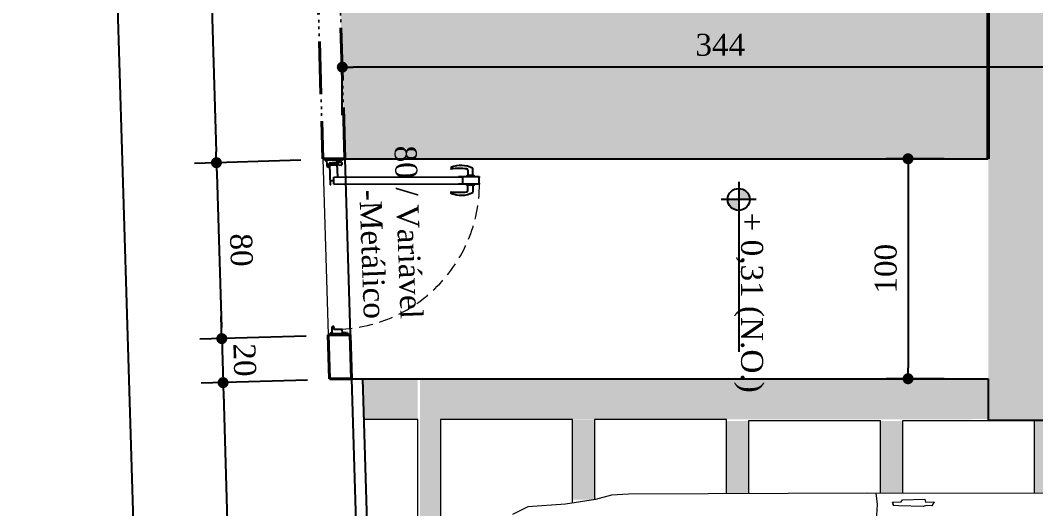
# Model space of a CAD drawing. Header units: centimetres. Extents: x -48696 to 156237, y -5617 to 29024.
# Drawn here: x 79853.7 to 80315.3, y 14185.9 to 14408 of the extents above; entities that cross this region are included whole.
import ezdxf

# ---------------------------------------------------------------- set-up
doc = ezdxf.new("R2010")
doc.units = ezdxf.units.CM
doc.linetypes.add('ACAD_ISO06W100', pattern=[36, 24, -3, 0, -3, 0, -3, 0, -3])
doc.linetypes.add('HIDDEN', pattern=[9.525, 6.35, -3.175])
for name, color, linetype in [('ACESSORIOS', 2, 'Continuous'), ('Hachuria - Moveis', 1, 'Continuous'), ('PN010', 1, 'Continuous'), ('Portas-Cotas', 2, 'Continuous'), ('Texto', 2, 'Continuous')]:
    doc.layers.add(name, color=color, linetype=linetype)
for name, color, linetype, lineweight in [('Corte Planta', 4, 'ACAD_ISO06W100', 40), ('Parede Baixa', 5, 'Continuous', 50), ('Pisos Externos', 15, 'Continuous', 9), ('Portas - Janelas', 2, 'Continuous', 20), ('Projeção Portas', 55, 'HIDDEN', 5), ('Vaga', 184, 'Continuous', 13)]:
    doc.layers.add(name, color=color, linetype=linetype, lineweight=lineweight)
doc.styles.add('Valéria', font='romantic.ttf', dxfattribs={"height": 10})
doc.dimstyles.new('Cota - 50', dxfattribs={"dimtxt": 10, "dimasz": 5, "dimexe": 10, "dimexo": 20, "dimgap": 5, "dimtad": 1, "dimtxsty": 'Valéria', "dimblk": 'DOT', "dimcen": 0, "dimclrd": 12, "dimclre": 12, "dimclrt": 2, "dimazin": 2, "dimtfac": 1, "dimtix": 1, "dimtmove": 0, "dimatfit": 3, "dimldrblk": 'DOT', "dimfxl": 1, "dimarcsym": 0})
pattern_1 = [(270, (0.3, -4.5), (15, -15), [2.25, -0.45, 0.6, -0.45, 2.25, -9]), (270, (0.75, -3.75), (15, -15), [1.5, -1.125, 2.25, -1.125, 1.5, -7.5]), (270, (6.75, -9), (15, -15), [1.875, -0.75, 1.875, -10.5]), (270, (9.75, -1.5), (15, -15), [0.75, -1.5, 0.75, -12]), (0, (9.75, -3), (15, 15), [1.35, -13.65]), (0, (0.75, -7.5), (15, 15), [1.5, -13.5]), (0, (6.75, -11.25), (15, 15), [1.5, -13.5]), (315, (0.6, -9.45), (15, -7e-15), [1.5, -19.7132034]), (45, (0.6, -5.55), (7e-15, 15), [1.5, -19.7132034]), (333.434949, (0.675, -9), (15, -8e-10), [1.5, -32.0410197]), (345.9637565, (0.75, -8.25), (15, -5e-10), [1.5, -60.3465844]), (345.9637565, (6.75, -12), (15, -5e-10), [1.2, -60.6465844]), (345.9637565, (9.75, -3.3), (15, -5e-10), [1.05, -60.7965844]), (14.0362435, (0.75, -6.75), (15, 5e-10), [1.5, -60.3465844]), (14.0362435, (6.75, -10.5), (15, 5e-10), [1.2, -60.6465844]), (14.0362435, (9.75, -2.7), (15, 5e-10), [1.05, -60.7965844]), (26.565051, (0.675, -6), (15, 6e-09), [1.5, -32.041002])]

# ---------------------------------------------------------------- blocks, each defined once
blk = doc.blocks.new('Audi A4 Cab dessus')
at = {"color": 0, "linetype": 'Continuous', "flags": 128}
for points in [[(0.841, -0.23), (0.8417, 0.7715), (0.838, 1.7799), (0.8336, 1.8519), (0.8155, 1.9203), (0.7966, 2.0469), (0.7841, 2.2046), (0.7524, 2.2693)], [(0.6914, 0.7317), (0.7273, 0.7339), (0.7497, 0.7325), (0.7943, 0.7297), (0.8417, 0.7352)], [(0.8037, 0.6663), (0.7901, 0.6627)]]:
    blk.add_lwpolyline(points, dxfattribs=at)
blk.add_lwpolyline([(0.7901, 0.6627), (0.8037, 0.6663), (0.806, 0.6303), (0.8146, 0.6253), (0.8176, 0.531), (0.804, 0.5274), (0.8062, 0.4914), (0.7889, 0.5015), (0.7903, 0.5238), (0.7867, 0.5375), (0.7887, 0.6404)], close=True, dxfattribs=at)
blk = doc.blocks.new('_Dot')
at = {"color": 0, "linetype": 'ByBlock', "lineweight": -2}
blk.add_line((-0.5, 0), (-1, 0), dxfattribs=at)
at = {"color": 0, "linetype": 'ByBlock', "const_width": 0.5}
blk.add_lwpolyline([(-0.25, 0, 1), (0.25, 0, 1)], format="xyb", close=True, dxfattribs=at)
blk = doc.blocks.new('*D1458')
at = {"color": 12, "lineweight": -2, "transparency": 16777216}
for p, q in [((80273.67, 14344.99), (80247.23, 14344.99)), ((80257.23, 14339.99), (80257.23, 14249.99)), ((80273.67, 14244.99), (80247.23, 14244.99))]:
    blk.add_line(p, q, dxfattribs=at)
at = {"layer": 'Defpoints', "color": 0, "transparency": 16777216}
for p in [(80293.67, 14344.99), (80257.23, 14244.99), (80293.67, 14244.99)]:
    blk.add_point(p, dxfattribs=at)
at = {"color": 12, "lineweight": -2, "transparency": 16777216, "xscale": 5, "yscale": 5, "zscale": 5}
for p, rotation in [((80257.23, 14344.99), 90), ((80257.23, 14244.99), 270)]:
    blk.add_blockref('_Dot', p, dxfattribs=dict(at, rotation=rotation))
at = {"color": 2, "transparency": 16777216, "insert": (80247.11, 14294.99), "char_height": 10, "attachment_point": 5, "rotation": 90, "style": 'Valéria'}
blk.add_mtext('100', dxfattribs=at)
blk = doc.blocks.new('*D1487')
at = {"color": 12, "lineweight": -2, "transparency": 16777216}
for p, q in [((79934.86, 15545.81), (79853.66, 15543.35)), ((79863.81, 15538.66), (79924.58, 13531.01)), ((79995.94, 13528.17), (79914.74, 13525.71))]:
    blk.add_line(p, q, dxfattribs=at)
at = {"layer": 'Defpoints', "color": 0, "transparency": 16777216}
for p in [(79954.85, 15546.42), (79924.73, 13526.01), (80015.93, 13528.77)]:
    blk.add_point(p, dxfattribs=at)
at = {"color": 12, "lineweight": -2, "transparency": 16777216, "xscale": 5, "yscale": 5, "zscale": 5}
for p, rotation in [((79863.65, 15543.65), 91.73395829963846), ((79924.73, 13526.01), 271.7339582996385)]:
    blk.add_blockref('_Dot', p, dxfattribs=dict(at, rotation=rotation))
at = {"color": 2, "transparency": 16777216, "insert": (79904.3, 14535.14), "char_height": 10, "attachment_point": 5, "rotation": 271.734, "style": 'Valéria'}
blk.add_mtext('2000', dxfattribs=at)
blk = doc.blocks.new('*D1488')
at = {"color": 12, "lineweight": -2, "transparency": 16777216}
for p, q in [((82427.72, 14686.62), (82484.6, 14570.4)), ((80086.62, 13408.09), (82475.71, 14577.18)), ((80029.65, 13513.14), (80086.53, 13396.91))]:
    blk.add_line(p, q, dxfattribs=at)
at = {"layer": 'Defpoints', "color": 0, "transparency": 16777216}
for p in [(82418.93, 14704.59), (82480.2, 14579.38), (80020.86, 13531.1)]:
    blk.add_point(p, dxfattribs=at)
at = {"color": 12, "lineweight": -2, "transparency": 16777216, "xscale": 5, "yscale": 5, "zscale": 5}
for p, rotation in [((82480.2, 14579.38), 26.0746693799297), ((80082.13, 13405.89), 206.0746693799297)]:
    blk.add_blockref('_Dot', p, dxfattribs=dict(at, rotation=rotation))
at = {"color": 2, "transparency": 16777216, "insert": (81276.71, 14001.75), "char_height": 10, "attachment_point": 5, "rotation": 26.0747, "style": 'Valéria'}
blk.add_mtext('2666', dxfattribs=at)
blk = doc.blocks.new('*D1504')
at = {"color": 12, "lineweight": -2, "transparency": 16777216}
for p, q in [((79969.55, 14730.53), (79921.14, 14729.07)), ((79931.29, 14724.37), (79942.67, 14348.22)), ((79981.24, 14344.39), (79932.83, 14342.92))]:
    blk.add_line(p, q, dxfattribs=at)
at = {"layer": 'Defpoints', "color": 0, "transparency": 16777216}
for p in [(79989.54, 14731.14), (79942.82, 14343.22), (80001.23, 14344.99)]:
    blk.add_point(p, dxfattribs=at)
at = {"color": 12, "lineweight": -2, "transparency": 16777216, "xscale": 5, "yscale": 5, "zscale": 5}
for p, rotation in [((79931.13, 14729.37), 91.73395829977595), ((79942.82, 14343.22), 271.733958299776)]:
    blk.add_blockref('_Dot', p, dxfattribs=dict(at, rotation=rotation))
at = {"color": 2, "transparency": 16777216, "insert": (79947.12, 14536.6), "char_height": 10, "attachment_point": 5, "rotation": 271.734, "style": 'Valéria'}
blk.add_mtext('386', dxfattribs=at)
blk = doc.blocks.new('*D1505')
at = {"color": 12, "lineweight": -2, "transparency": 16777216}
for p, q in [((79981.24, 14344.39), (79932.83, 14342.92)), ((79942.97, 14338.23), (79945.09, 14268.22)), ((79983.62, 14264.39), (79935.25, 14262.92))]:
    blk.add_line(p, q, dxfattribs=at)
at = {"layer": 'Defpoints', "color": 0, "transparency": 16777216}
for p in [(80001.23, 14344.99), (80003.61, 14264.99), (79945.25, 14263.23)]:
    blk.add_point(p, dxfattribs=at)
at = {"color": 12, "lineweight": -2, "transparency": 16777216, "xscale": 5, "yscale": 5, "zscale": 5}
for p, rotation in [((79942.82, 14343.22), 91.73395829977595), ((79945.25, 14263.23), 271.733958299776)]:
    blk.add_blockref('_Dot', p, dxfattribs=dict(at, rotation=rotation))
at = {"color": 2, "transparency": 16777216, "insert": (79954.14, 14303.53), "char_height": 10, "attachment_point": 5, "rotation": 271.734, "style": 'Valéria'}
blk.add_mtext('80', dxfattribs=at)
blk = doc.blocks.new('*D1506')
at = {"color": 12, "lineweight": -2, "transparency": 16777216}
for p, q in [((79945.09, 14268.22), (79944.94, 14273.22)), ((79983.62, 14264.39), (79935.25, 14262.92)), ((79945.25, 14263.23), (79945.85, 14243.22)), ((79984.26, 14244.39), (79935.86, 14242.92)), ((79946, 14238.23), (79946.15, 14233.23))]:
    blk.add_line(p, q, dxfattribs=at)
at = {"layer": 'Defpoints', "color": 0, "transparency": 16777216}
for p in [(80003.61, 14264.99), (80004.25, 14244.99), (79945.85, 14243.22)]:
    blk.add_point(p, dxfattribs=at)
at = {"color": 12, "lineweight": -2, "transparency": 16777216, "xscale": 5, "yscale": 5, "zscale": 5}
for p, rotation in [((79945.25, 14263.23), 271.733958299776), ((79945.85, 14243.22), 91.73395829977595)]:
    blk.add_blockref('_Dot', p, dxfattribs=dict(at, rotation=rotation))
at = {"color": 2, "transparency": 16777216, "insert": (79955.65, 14253.53), "char_height": 10, "attachment_point": 5, "rotation": 271.734, "style": 'Valéria'}
blk.add_mtext('20', dxfattribs=at)
blk = doc.blocks.new('*D1507')
at = {"color": 12, "lineweight": -2, "transparency": 16777216}
for p, q in [((79984.26, 14244.39), (79935.86, 14242.92)), ((79946, 14238.23), (79960.23, 13768.22)), ((79998.79, 13764.39), (79950.39, 13762.92))]:
    blk.add_line(p, q, dxfattribs=at)
at = {"layer": 'Defpoints', "color": 0, "transparency": 16777216}
for p in [(80004.25, 14244.99), (80018.79, 13764.99), (79960.38, 13763.22)]:
    blk.add_point(p, dxfattribs=at)
at = {"color": 12, "lineweight": -2, "transparency": 16777216, "xscale": 5, "yscale": 5, "zscale": 5}
for p, rotation in [((79945.85, 14243.22), 91.73395829977595), ((79960.38, 13763.22), 271.733958299776)]:
    blk.add_blockref('_Dot', p, dxfattribs=dict(at, rotation=rotation))
at = {"color": 2, "transparency": 16777216, "insert": (79963.22, 14003.53), "char_height": 10, "attachment_point": 5, "rotation": 271.734, "style": 'Valéria'}
blk.add_mtext('480', dxfattribs=at)
blk = doc.blocks.new('*D1661')
at = {"color": 12, "lineweight": -2, "transparency": 16777216}
for p, q in [((80000.04, 14364.77), (80000.04, 14396.66)), ((80343.68, 14355.93), (80343.68, 14396.66)), ((80338.68, 14386.66), (80005.04, 14386.66))]:
    blk.add_line(p, q, dxfattribs=at)
at = {"layer": 'Defpoints', "color": 0, "transparency": 16777216}
for p in [(80000.04, 14386.66), (80000.04, 14344.77), (80343.68, 14335.93)]:
    blk.add_point(p, dxfattribs=at)
at = {"color": 12, "lineweight": -2, "transparency": 16777216, "xscale": 5, "yscale": 5, "zscale": 5, "rotation": 180}
blk.add_blockref('_Dot', (80000.04, 14386.66), dxfattribs=at)
at = {"color": 12, "lineweight": -2, "transparency": 16777216, "xscale": 5, "yscale": 5, "zscale": 5}
blk.add_blockref('_Dot', (80343.68, 14386.66), dxfattribs=at)
at = {"color": 2, "transparency": 16777216, "insert": (80171.86, 14396.76), "char_height": 10, "attachment_point": 5, "style": 'Valéria'}
blk.add_mtext('344', dxfattribs=at)

msp = doc.modelspace()

# ---------------------------------------------------------------- hatches: boundary and pattern name
h = msp.add_hatch()
h.set_pattern_fill('GRASS2', color=74, scale=15, angle=-90, pattern_type=2)
h.set_pattern_definition(pattern_1)
h.paths.add_polyline_path([(80454.69912, 14191.38214), (80464.69912, 14191.38214), (80464.69912, 14225.81834), (80454.69912, 14225.81834)], flags=17)
h.paths.add_polyline_path([(80384.69912, 14192.70011), (80394.69912, 14192.70011), (80394.69912, 14225.81834), (80384.69912, 14225.81834)], flags=17)
h.paths.add_polyline_path([(80314.69912, 14192.84816), (80324.69912, 14192.84816), (80324.69912, 14225.81834), (80314.69912, 14225.81834)], flags=17)
h.paths.add_polyline_path([(80244.69912, 14192.89721), (80254.69912, 14192.89721), (80254.69912, 14225.81834), (80244.69912, 14225.81834)], flags=17)
h.paths.add_polyline_path([(80174.69912, 14192.66604), (80184.69912, 14192.66604), (80184.69912, 14225.81834), (80174.69912, 14225.81834)], flags=17)
h.paths.add_polyline_path([(80114.69912, 14190.01649), (80104.69912, 14190.01649), (80104.69912, 14226.43894), (80114.69912, 14226.43894)], flags=17)
h.paths.add_polyline_path([(80114.73594, 14015.75891), (80105.45134, 14015.75891), (80105.45134, 13966.09804), (80114.73594, 13966.09804)], flags=17)
h.paths.add_polyline_path([(80174.69912, 14012.93153), (80184.53649, 14012.93153), (80184.53649, 13966.48462), (80174.69912, 13966.48462)], flags=17)
h.paths.add_polyline_path([(80244.53649, 14012.29726), (80255.81512, 14012.29726), (80255.81512, 13966.6455), (80244.53649, 13966.6455)], flags=17)
h.paths.add_polyline_path([(80315.81512, 14012.24748), (80325.89364, 14012.24748), (80325.89364, 13966.5964), (80315.81512, 13966.5964)], flags=17)
h.paths.add_polyline_path([(80385.89364, 14012.23207), (80394.69912, 14012.23207), (80394.69912, 13966.19413), (80385.89364, 13966.19413)], flags=17)
h.paths.add_polyline_path([(80454.69912, 14012.56338), (80464.5962, 14012.56338), (80464.5962, 13964.84379), (80454.69912, 13964.84379)], flags=17)
h.paths.add_polyline_path([(80113.88375, 13788.19896), (80103.88375, 13788.19896), (80103.88375, 13718.94975), (80113.88375, 13718.94975)], flags=17)
h.paths.add_polyline_path([(80183.88375, 13786.54159), (80173.88375, 13786.54159), (80173.88375, 13718.83748), (80183.88375, 13718.83748)], flags=17)
h.paths.add_polyline_path([(80253.88375, 13786.04683), (80243.88375, 13786.04683), (80243.88375, 13718.72521), (80253.88375, 13718.72521)], flags=17)
h.paths.add_polyline_path([(80323.88375, 13785.99794), (80313.88375, 13785.99794), (80313.88375, 13717.5988), (80323.88375, 13717.5988)], flags=17)
h.paths.add_polyline_path([(80394.01909, 13786.04438), (80383.88375, 13786.04438), (80383.88375, 13718.50067), (80394.01909, 13718.50067)], flags=17)
h.paths.add_polyline_path([(80464.88356, 13752.03022), (80453.88356, 13752.03022), (80453.88356, 13786.58767), (80464.88356, 13786.58767)], flags=17)
edge = h.paths.add_edge_path()
edge.add_line((80294.20842, 14730.95869), (79989.53756, 14731.13639))
edge.add_line((79989.53756, 14731.13639), (80001.22697, 14344.99725))
edge.add_line((80001.22697, 14344.99725), (80293.66552, 14345.05738))
edge.add_line((80293.66552, 14345.05738), (80293.58617, 14730.95905))
edge.add_line((81328.05613, 14249.72843), (81145.51803, 14249.78151))
edge.add_line((81145.51803, 14249.78151), (81145.49184, 14159.72843))
edge.add_line((81145.49184, 14159.72843), (80898.83282, 14159.72843))
edge.add_line((80898.83282, 14159.72843), (80898.83282, 14024.65411))
edge.add_line((80898.83282, 14024.65411), (80534.69912, 14024.65411))
edge.add_line((80534.69912, 14024.65411), (80534.69912, 14225.81834))
edge.add_line((80534.69912, 14225.81834), (80524.69912, 14225.82417))
edge.add_line((80524.69912, 14225.82417), (80524.69912, 14159.15604))
edge.add_line((80524.69912, 14159.15604), (80526.99529, 14158.81829))
edge.add_line((80526.99529, 14158.81829), (80529.09729, 14153.85659))
edge.add_line((80529.09729, 14153.85659), (80524.69912, 14153.85659))
edge.add_line((80524.69912, 14153.85659), (80525.24155, 14138.64562))
edge.add_line((80525.24155, 14138.64562), (80528.0197, 14119.33284))
edge.add_line((80528.0197, 14119.33284), (80528.65121, 14106.05361))
edge.add_line((80528.65121, 14106.05361), (80528.33257, 14095.71136))
edge.add_line((80528.33257, 14095.71136), (80527.64872, 14084.85379))
edge.add_line((80527.64872, 14084.85379), (80527.04495, 14075.26791))
edge.add_line((80527.04495, 14075.26791), (80524.5962, 14061.63948))
edge.add_line((80524.5962, 14061.63948), (80524.5962, 14050.14035))
edge.add_line((80524.5962, 14050.14035), (80528.32524, 14049.59196))
edge.add_line((80528.32524, 14049.59196), (80527.09047, 14045.32325))
edge.add_line((80527.09047, 14045.32325), (80524.1437, 14044.54294))
edge.add_line((80524.1437, 14044.54294), (80524.5962, 13861.63948))
edge.add_line((80524.5962, 13861.63948), (80521.78937, 13861.81626))
edge.add_line((80521.78937, 13861.81626), (80516.52218, 13824.1967))
edge.add_line((80516.52218, 13824.1967), (80522.2642, 13823.35229))
edge.add_line((80522.2642, 13823.35229), (80521.02943, 13819.08358))
edge.add_line((80521.02943, 13819.08358), (80515.13589, 13817.52295))
edge.add_line((80515.13589, 13817.52295), (80512.27628, 13810.45904))
edge.add_line((80512.27628, 13810.45904), (80520.94776, 13810.46252))
edge.add_line((80520.94776, 13810.46252), (80520.96056, 13778.53527))
edge.add_line((80520.96056, 13778.53527), (81327.72253, 14161.32227))
edge.add_line((81327.72253, 14161.32227), (81328.04159, 14249.72843))
edge.add_line((80293.67892, 14225.95891), (80293.66553, 14244.99272))
edge.add_line((80293.66553, 14244.99272), (80035.41344, 14244.99272))
edge.add_line((80035.41344, 14244.99272), (80034.32596, 13718.16698))
edge.add_line((80034.32596, 13718.16698), (80020.2027, 13718.16698))
edge.add_line((80020.2027, 13718.16698), (80025.46497, 13544.33702))
edge.add_line((80025.46497, 13544.33702), (80393.91074, 13718.48459))
edge.add_line((80393.91074, 13718.48459), (80043.88534, 13719.04598))
edge.add_line((80043.88534, 13719.04598), (80043.88534, 13818.05536))
edge.add_line((80043.88534, 13818.05536), (80058.72625, 13818.05536))
edge.add_line((80058.72625, 13818.05536), (80051.01247, 13855.44948))
edge.add_line((80051.01247, 13855.44948), (80049.9706, 13877.24708))
edge.add_line((80049.9706, 13877.24708), (80044.13855, 13876.92296))
edge.add_line((80044.13855, 13876.92296), (80044.13855, 14076.92296))
edge.add_line((80044.13855, 14076.92296), (80057.95098, 14076.92296))
edge.add_line((80057.95098, 14076.92296), (80056.03164, 14103.48676))
edge.add_line((80056.03164, 14103.48676), (80057.64262, 14126.43894))
edge.add_line((80057.64262, 14126.43894), (80044.53874, 14126.43894))
edge.add_line((80044.53874, 14126.43894), (80044.69912, 14226.43894))
edge.add_line((80044.69912, 14226.43894), (80293.67846, 14226.61413))
h = msp.add_hatch()
h.set_pattern_fill('GRASS2', color=74, scale=15, angle=-90, pattern_type=2)
h.set_pattern_definition(pattern_1)
h.paths.add_polyline_path([(80034.3261, 14226.43894), (80009.81832, 14226.43894), (80009.25665, 14244.99272), (80034.3261, 14244.99272)])
h.paths.add_polyline_path([(80034.3261, 14126.43894), (80014.34407, 14126.43894), (80014.34407, 14076.9387), (80034.3261, 14076.9387)])
h.paths.add_polyline_path([(80034.32596, 13818.16698), (80022.18886, 13817.79956), (80020.39857, 13876.9387), (80034.32596, 13876.9387)])
at = {"layer": 'Portas - Janelas'}
h = msp.add_hatch(color=256, dxfattribs=at)
edge = h.paths.add_edge_path()
edge.add_arc((80180.24229, 14326.50466), 5, 0, 90)
edge.add_line((80180.24229, 14331.50466), (80180.24229, 14326.50466))
edge.add_line((80180.24229, 14326.50466), (80185.24229, 14326.50466))
edge = h.paths.add_edge_path()
edge.add_arc((80180.24229, 14326.50466), 5, 180, 270)
edge.add_line((80180.24229, 14321.50466), (80180.24229, 14326.50466))
edge.add_line((80180.24229, 14326.50466), (80175.24229, 14326.50466))

# ---------------------------------------------------------------- linework, layer by layer
at = {"color": 1}
for p, q in [((79992.23246, 14344.32809), (79992.27491, 14344.37797)), ((79992.28921, 14344.24132), (79992.23246, 14344.32809)), ((79992.27491, 14344.37797), (79992.27672, 14344.99137)), ((79993.47141, 14344.98784), (79992.27672, 14344.99137)), ((79992.28921, 14344.24132), (79992.38921, 14344.24103)), ((79992.38921, 14344.24103), (79992.43946, 14344.32748)), ((79992.38961, 14344.37763), (79992.39083, 14344.79103)), ((79992.43946, 14344.32748), (79992.38961, 14344.37763)), ((79992.44098, 14344.84089), (79992.44098, 14344.84088)), ((79992.44098, 14344.84088), (79992.84097, 14344.8397)), ((79992.84097, 14344.8397), (79992.84098, 14344.83971)), ((79992.87386, 14344.82724), (79992.96224, 14341.86317)), ((79993.03965, 14344.38911), (79993.04097, 14344.83911)), ((79999.38962, 14344.3704), (79993.03965, 14344.38911)), ((79993.04097, 14344.83911), (79993.47097, 14344.83784)), ((79993.47097, 14344.83784), (79993.47097, 14344.83785)), ((79993.47141, 14344.98785), (79993.47141, 14344.98784)), ((79993.52112, 14344.8877), (79993.52127, 14344.9377)), ((79993.62657, 14342.06306), (79993.87646, 14342.07051)), ((79993.64297, 14341.5133), (79993.62657, 14342.06306)), ((79993.87646, 14342.07051), (79993.88019, 14341.94557)), ((79993.88019, 14341.94557), (79993.93017, 14341.94706)), ((79993.93017, 14341.94706), (79993.93017, 14341.94706)), ((79993.95556, 14342.77318), (79994.61702, 14342.7929)), ((79993.97865, 14341.99852), (79993.95556, 14342.77318)), ((79993.97866, 14341.99853), (79993.97865, 14341.99852)), ((79994.65765, 14342.47397), (79994.26496, 14342.46226)), ((79994.26496, 14342.46226), (79994.54391, 14333.10642)), ((79994.51669, 14342.49478, 19), (79994.32662, 14342.67384, 19)), ((79994.35942, 14342.76021, 19), (79994.66841, 14342.76942, 19)), ((79994.39314, 14343.19641), (79995.00287, 14343.21459)), ((79994.40029, 14342.95652), (79994.39314, 14343.19641)), ((79994.67017, 14342.96456), (79994.40029, 14342.95652)), ((79994.41996, 14342.29681), (79994.66985, 14342.30426)), ((79994.42711, 14342.05692), (79994.41996, 14342.29681)), ((79994.42693, 14343.01233, 19), (79994.42365, 14343.12229, 19)), ((79995.03684, 14342.07509), (79994.42711, 14342.05692)), ((79994.47214, 14343.17375, 19), (79995.0219, 14343.19014, 19)), ((79994.7033, 14342.97055, 19), (79994.4784, 14342.96385, 19)), ((79994.76729, 14342.50225, 19), (79994.51669, 14342.49478, 19)), ((79994.61702, 14342.7929), (79994.69642, 14342.91854)), ((79994.70896, 14342.38342), (79994.65765, 14342.47397)), ((79994.66841, 14342.76942, 19), (79994.74706, 14342.89386, 19)), ((79994.67018, 14342.96457), (79994.67017, 14342.96456)), ((79994.69642, 14342.91854), (79994.69643, 14342.91856)), ((79994.81577, 14342.55372, 19), (79994.76729, 14342.50225, 19)), ((79997.21471, 14342.62524, 19), (79994.81577, 14342.55372, 19)), ((79995.00287, 14343.21459), (79995.03196, 14343.24547)), ((79995.0219, 14343.19014, 19), (79995.07337, 14343.14166, 19)), ((79995.03196, 14343.24547), (79995.06284, 14343.21638)), ((79995.06772, 14342.046), (79995.03684, 14342.07509)), ((79995.06284, 14343.21638), (79995.09193, 14343.24726)), ((79995.09682, 14342.07688), (79995.06772, 14342.046)), ((79995.07337, 14343.14166, 19), (79995.39822, 14343.15134, 19)), ((79995.09193, 14343.24726), (79995.12281, 14343.21816)), ((79995.1277, 14342.04779), (79995.09682, 14342.07688)), ((79995.12281, 14343.21816), (79995.15191, 14343.24905)), ((79995.15679, 14342.07867), (79995.1277, 14342.04779)), ((79995.15191, 14343.24905), (79995.18279, 14343.21995)), ((79995.18767, 14342.04958), (79995.15679, 14342.07867)), ((79995.18279, 14343.21995), (79995.21188, 14343.25083)), ((79995.21676, 14342.08046), (79995.18767, 14342.04958)), ((79995.21188, 14343.25083), (79995.24276, 14343.22174)), ((79995.24764, 14342.05137), (79995.21676, 14342.08046)), ((79995.24276, 14343.22174), (79995.27185, 14343.25262)), ((79995.27674, 14342.08225), (79995.24764, 14342.05137)), ((79995.27185, 14343.25262), (79995.30273, 14343.22353)), ((79995.30762, 14342.05315), (79995.27674, 14342.08225)), ((79995.30273, 14343.22353), (79995.33183, 14343.25441)), ((79995.33671, 14342.08404), (79995.30762, 14342.05315)), ((79995.33183, 14343.25441), (79995.36271, 14343.22532)), ((79995.36759, 14342.05494), (79995.33671, 14342.08404)), ((79995.36271, 14343.22532), (79995.3918, 14343.2562)), ((79995.39668, 14342.08582), (79995.36759, 14342.05494)), ((79995.3918, 14343.2562), (79995.42268, 14343.22711)), ((79995.42756, 14342.05673), (79995.39668, 14342.08582)), ((79995.39822, 14343.15134, 19), (79995.44969, 14343.10286, 19)), ((79995.42268, 14343.22711), (79995.45177, 14343.25799)), ((79995.45666, 14342.08761), (79995.42756, 14342.05673)), ((79995.44969, 14343.10286, 19), (79995.49818, 14343.15432, 19)), ((79995.45177, 14343.25799), (79995.48265, 14343.22889)), ((79995.48754, 14342.05852), (79995.45666, 14342.08761)), ((79995.48265, 14343.22889), (79995.51175, 14343.25977)), ((79995.51663, 14342.0894), (79995.48754, 14342.05852)), ((79995.49818, 14343.15432, 19), (79995.85214, 14343.16488, 19)), ((79995.51175, 14343.25977), (79995.54263, 14343.23068)), ((79995.54751, 14342.06031), (79995.51663, 14342.0894)), ((79995.54263, 14343.23068), (79995.57172, 14343.26156)), ((79995.5766, 14342.09119), (79995.54751, 14342.06031)), ((79995.57172, 14343.26156), (79995.6026, 14343.23247)), ((79995.60748, 14342.0621), (79995.5766, 14342.09119)), ((79995.6026, 14343.23247), (79995.63169, 14343.26335)), ((79995.63658, 14342.09298), (79995.60748, 14342.0621)), ((79995.63169, 14343.26335), (79995.66257, 14343.23426)), ((79995.66746, 14342.06388), (79995.63658, 14342.09298)), ((79995.66257, 14343.23426), (79995.69167, 14343.26514)), ((79995.69655, 14342.09476), (79995.66746, 14342.06388)), ((79995.69167, 14343.26514), (79995.72255, 14343.23605)), ((79995.72743, 14342.06567), (79995.69655, 14342.09476)), ((79995.72255, 14343.23605), (79995.96244, 14343.2432)), ((79995.75652, 14342.09655), (79995.72743, 14342.06567)), ((79995.99642, 14342.10371), (79995.75652, 14342.09655)), ((79995.96244, 14343.2432), (79995.99153, 14343.27408)), ((79995.99153, 14343.27408), (79996.02241, 14343.24499)), ((79996.0273, 14342.07461), (79995.99642, 14342.10371)), ((79996.02241, 14343.24499), (79996.26231, 14343.25214)), ((79996.05639, 14342.10549), (79996.0273, 14342.07461)), ((79996.29628, 14342.11265), (79996.05639, 14342.10549)), ((79996.13718, 14343.17338, 19), (79996.49773, 14343.18413, 19)), ((79996.26231, 14343.25214), (79996.2914, 14343.28302)), ((79996.2914, 14343.28302), (79996.32228, 14343.25393)), ((79996.32716, 14342.08355), (79996.29628, 14342.11265)), ((79996.32228, 14343.25393), (79996.35137, 14343.28481)), ((79996.35626, 14342.11443), (79996.32716, 14342.08355)), ((79996.35137, 14343.28481), (79996.38225, 14343.25572)), ((79996.38714, 14342.08534), (79996.35626, 14342.11443)), ((79996.38225, 14343.25572), (79996.41135, 14343.2866)), ((79996.41623, 14342.11622), (79996.38714, 14342.08534)), ((79996.41135, 14343.2866), (79996.44223, 14343.2575)), ((79996.44711, 14342.08713), (79996.41623, 14342.11622)), ((79996.44223, 14343.2575), (79996.47132, 14343.28838)), ((79996.4762, 14342.11801), (79996.44711, 14342.08713)), ((79996.47132, 14343.28838), (79996.5022, 14343.25929)), ((79996.50708, 14342.08892), (79996.4762, 14342.11801)), ((79996.49773, 14343.18413, 19), (79996.5492, 14343.13564, 19)), ((79996.5022, 14343.25929), (79996.53129, 14343.29017)), ((79996.53618, 14342.1198), (79996.50708, 14342.08892)), ((79996.53129, 14343.29017), (79996.56217, 14343.26108)), ((79996.56706, 14342.09071), (79996.53618, 14342.1198)), ((79996.5492, 14343.13564, 19), (79996.59769, 14343.18711, 19)), ((79996.56217, 14343.26108), (79996.59127, 14343.29196)), ((79996.59615, 14342.12159), (79996.56706, 14342.09071)), ((79996.59127, 14343.29196), (79996.62215, 14343.26287)), ((79996.62703, 14342.09249), (79996.59615, 14342.12159)), ((79996.59769, 14343.18711, 19), (79996.92254, 14343.19679, 19)), ((79996.62215, 14343.26287), (79996.65124, 14343.29375)), ((79996.65612, 14342.12337), (79996.62703, 14342.09249)), ((79996.65124, 14343.29375), (79996.68212, 14343.26466)), ((79996.687, 14342.09428), (79996.65612, 14342.12337)), ((79996.68212, 14343.26466), (79996.71121, 14343.29554)), ((79996.7161, 14342.12516), (79996.687, 14342.09428)), ((79996.71121, 14343.29554), (79996.74209, 14343.26644)), ((79996.74698, 14342.09607), (79996.7161, 14342.12516)), ((79996.74209, 14343.26644), (79996.77119, 14343.29733)), ((79996.77607, 14342.12695), (79996.74698, 14342.09607)), ((79996.77119, 14343.29733), (79996.80207, 14343.26823)), ((79996.80695, 14342.09786), (79996.77607, 14342.12695)), ((79996.80207, 14343.26823), (79996.83116, 14343.29911)), ((79996.83604, 14342.12874), (79996.80695, 14342.09786)), ((79996.83116, 14343.29911), (79996.86204, 14343.27002)), ((79996.86692, 14342.09965), (79996.83604, 14342.12874)), ((79996.86204, 14343.27002), (79996.89113, 14343.3009)), ((79996.89602, 14342.13053), (79996.86692, 14342.09965)), ((79996.89113, 14343.3009), (79996.92202, 14343.27181)), ((79996.9269, 14342.10143), (79996.89602, 14342.13053)), ((79996.92202, 14343.27181), (79996.95111, 14343.30269)), ((79996.92254, 14343.19679, 19), (79996.97103, 14343.24826, 19)), ((79996.95599, 14342.13232), (79996.9269, 14342.10143)), ((79996.95111, 14343.30269), (79996.98199, 14343.2736)), ((79996.98687, 14342.10322), (79996.95599, 14342.13232)), ((79996.97103, 14343.24826, 19), (79997.52079, 14343.26465, 19)), ((79996.98199, 14343.2736), (79997.59172, 14343.29178)), ((79997.01596, 14342.1341), (79996.98687, 14342.10322)), ((79997.62569, 14342.15228), (79997.01596, 14342.1341)), ((79997.26617, 14342.57676, 19), (79997.21471, 14342.62524, 19)), ((79997.26304, 14342.96888, 19), (79997.34895, 14342.84935, 19)), ((79998.08881, 14342.60128, 19), (79997.26617, 14342.57676, 19)), ((79997.52705, 14343.05474, 19), (79997.30215, 14343.04804, 19)), ((79997.30592, 14342.99582), (79997.30591, 14342.99581)), ((79997.30591, 14342.99581), (79997.39867, 14342.87584)), ((79997.37072, 14342.55486), (79997.32489, 14342.46142)), ((79997.59887, 14343.05188), (79997.32899, 14343.04384)), ((79997.32899, 14343.04384), (79997.329, 14343.04384)), ((79997.34895, 14342.84935, 19), (79998.08076, 14342.87116, 19)), ((79997.36865, 14342.38473), (79997.61854, 14342.39218)), ((79997.76341, 14342.56657), (79997.37072, 14342.55486)), ((79997.39867, 14342.87584), (79997.75387, 14342.88643)), ((79997.57225, 14343.21616, 19), (79997.57553, 14343.10621, 19)), ((79997.59172, 14343.29178), (79997.59887, 14343.05188)), ((79997.61854, 14342.39218), (79997.62569, 14342.15228)), ((79997.70919, 14344.22535), (79999.58918, 14344.21981)), ((79997.75387, 14342.88643), (79997.71395, 14344.22534)), ((79997.93681, 14336.75062), (79997.76341, 14342.56657)), ((79998.27471, 14343.07704, 19), (79998.27129, 14343.19199, 19)), ((79998.29811, 14342.29239, 19), (79998.29468, 14342.40733, 19)), ((79998.56221, 14343.50079, 19), (79999.46181, 14343.52761, 19)), ((79999.50652, 14342.02828, 19), (79998.60692, 14342.00146, 19)), ((79998.96124, 14344.92167), (79998.9611, 14344.87167)), ((79998.9611, 14344.87167), (79998.9611, 14344.87167)), ((79998.96124, 14344.92167), (79998.96124, 14344.92167)), ((79999.01095, 14344.82153), (79999.01095, 14344.82152)), ((79999.01095, 14344.82152), (79999.44095, 14344.82025)), ((79999.01139, 14344.97152), (79999.01139, 14344.97153)), ((80000.24138, 14344.96789), (79999.01139, 14344.97152)), ((79999.38962, 14344.37041), (79999.38962, 14344.3704)), ((79999.44095, 14344.82025), (79999.43977, 14344.42025)), ((79999.43977, 14344.42025), (79999.43977, 14344.42026)), ((79999.58918, 14344.21981), (79999.63943, 14344.30626)), ((79999.58958, 14344.35641), (79999.5908, 14344.76981)), ((79999.63943, 14344.30626), (79999.58958, 14344.35641)), ((79999.5908, 14344.76981), (79999.5908, 14344.76982)), ((79999.64095, 14344.81967), (79999.64094, 14344.81966)), ((79999.64094, 14344.81966), (80000.04094, 14344.81848)), ((79999.77062, 14343.23669, 19), (79999.79744, 14342.33709, 19)), ((80000.08958, 14344.35494), (80000.03943, 14344.30509)), ((80000.03943, 14344.30509), (80000.08917, 14344.21834)), ((80000.04094, 14344.81848), (80000.04094, 14344.81849)), ((80000.08917, 14344.21834), (80000.18917, 14344.21804)), ((80000.0908, 14344.76834), (80000.08958, 14344.35494)), ((80000.0908, 14344.76834), (80000.0908, 14344.76834)), ((79992.96224, 14341.86317), (79992.96224, 14341.86318)), ((79993.4975, 14341.3589), (79993.99728, 14341.3738)), ((79993.49751, 14341.3589), (79993.4975, 14341.3589)), ((79993.89286, 14341.52075), (79993.64297, 14341.5133)), ((79993.93911, 14341.64719), (79993.88913, 14341.6457)), ((79993.88913, 14341.6457), (79993.89286, 14341.52075)), ((79993.93911, 14341.6472), (79993.93911, 14341.64719)), ((79993.99058, 14341.5987), (79993.99058, 14341.59871)), ((79993.99728, 14341.3738), (79993.99058, 14341.5987)), ((80056.78856, 14337.33744), (80056.78858, 14337.32744)), ((80057.13837, 14337.43811), (80056.88837, 14337.43763)), ((80057.13393, 14339.77305), (80057.13837, 14337.43811)), ((80059.68836, 14337.44295), (80057.13837, 14337.43811)), ((80059.43836, 14337.44248), (80059.43253, 14340.51023)), ((80059.78857, 14337.33314), (80059.78855, 14337.34314)), ((79994.54391, 14333.10642), (79994.69385, 14333.11089)), ((79994.63573, 14335.06002), (79996.23502, 14335.10771)), ((79994.69385, 14333.11089), (79994.63573, 14335.06002)), ((79996.20994, 14336.66379), (80054.77962, 14336.77509)), ((79996.216, 14333.47233), (79996.20994, 14336.66379)), ((79996.21598, 14333.48233), (80054.78567, 14333.59363)), ((80052.82932, 14336.92992), (80062.28931, 14336.94789)), ((80052.82961, 14336.77992), (80052.82932, 14336.92992)), ((80054.77961, 14336.78362), (80052.82961, 14336.77992)), ((80052.83569, 14333.57992), (80054.78569, 14333.58363)), ((80052.83598, 14333.42992), (80052.83569, 14333.57992)), ((80062.29596, 14333.4479), (80052.83598, 14333.42992)), ((80054.78569, 14333.58363), (80054.77961, 14336.78362)), ((80056.47932, 14336.93685), (80060.09931, 14336.94373)), ((80056.48597, 14333.43686), (80060.10596, 14333.44374)), ((80056.79673, 14333.03745), (80056.79671, 14333.04745)), ((80057.14692, 14332.93812), (80056.89692, 14332.93764)), ((80059.69691, 14332.94296), (80057.14692, 14332.93812)), ((80057.15136, 14330.60318), (80057.14692, 14332.93812)), ((80059.44691, 14332.94249), (80059.45274, 14329.87473)), ((80059.7967, 14333.05315), (80059.79672, 14333.04315)), ((80062.09075, 14336.18752), (80062.06081, 14336.15746)), ((80062.06081, 14336.15746), (80062.09087, 14336.12752)), ((80062.09087, 14336.12752), (80062.06092, 14336.09746)), ((80062.06092, 14336.09746), (80062.09098, 14336.06752)), ((80062.09098, 14336.06752), (80062.06104, 14336.03746)), ((80062.06104, 14336.03746), (80062.09109, 14336.00752)), ((80062.09109, 14336.00752), (80062.06115, 14335.97746)), ((80062.06115, 14335.97746), (80062.09121, 14335.94752)), ((80062.09121, 14335.94752), (80062.06127, 14335.91746)), ((80062.06127, 14335.91746), (80062.09132, 14335.88752)), ((80062.09132, 14335.88752), (80062.06138, 14335.85746)), ((80062.06138, 14335.85746), (80062.09144, 14335.82752)), ((80062.09144, 14335.82752), (80062.06149, 14335.79746)), ((80062.06149, 14335.79746), (80062.09155, 14335.76752)), ((80062.09155, 14335.76752), (80062.06161, 14335.73746)), ((80062.06161, 14335.73746), (80062.09166, 14335.70752)), ((80062.09166, 14335.70752), (80062.06172, 14335.67746)), ((80062.06172, 14335.67746), (80062.09178, 14335.64752)), ((80062.09178, 14335.64752), (80062.06184, 14335.61746)), ((80062.06184, 14335.61746), (80062.09189, 14335.58752)), ((80062.09189, 14335.58752), (80062.06195, 14335.55746)), ((80062.06195, 14335.55746), (80062.09201, 14335.52752)), ((80062.09201, 14335.52752), (80062.06206, 14335.49746)), ((80062.06206, 14335.49746), (80062.09212, 14335.46752)), ((80062.09315, 14334.92752), (80062.0632, 14334.89746)), ((80062.0632, 14334.89746), (80062.09326, 14334.86752)), ((80062.09326, 14334.86752), (80062.06332, 14334.83746)), ((80062.06332, 14334.83746), (80062.09337, 14334.80752)), ((80062.09337, 14334.80752), (80062.06343, 14334.77746)), ((80062.06343, 14334.77746), (80062.09349, 14334.74752)), ((80062.09349, 14334.74752), (80062.06355, 14334.71746)), ((80062.06355, 14334.71746), (80062.0936, 14334.68752)), ((80062.0936, 14334.68752), (80062.06366, 14334.65746)), ((80062.06366, 14334.65746), (80062.09372, 14334.62752)), ((80062.09372, 14334.62752), (80062.06377, 14334.59746)), ((80062.06377, 14334.59746), (80062.09383, 14334.56752)), ((80062.09383, 14334.56752), (80062.06389, 14334.53746)), ((80062.06389, 14334.53746), (80062.09394, 14334.50752)), ((80062.09394, 14334.50752), (80062.064, 14334.47746)), ((80062.064, 14334.47746), (80062.09406, 14334.44752)), ((80062.09406, 14334.44752), (80062.06412, 14334.41746)), ((80062.06412, 14334.41746), (80062.09417, 14334.38752)), ((80062.09417, 14334.38752), (80062.06423, 14334.35746)), ((80062.06423, 14334.35746), (80062.09429, 14334.32752)), ((80062.09429, 14334.32752), (80062.06434, 14334.29746)), ((80062.06434, 14334.29746), (80062.0944, 14334.26752)), ((80062.0944, 14334.26752), (80062.06446, 14334.23746)), ((80062.06446, 14334.23746), (80062.09451, 14334.20752)), ((80062.29005, 14336.55504), (80062.09005, 14336.55466)), ((80062.09005, 14336.55466), (80062.09075, 14336.18752)), ((80062.09212, 14335.46752), (80062.09315, 14334.92752)), ((80062.09451, 14334.20752), (80062.09521, 14333.84038)), ((80062.09521, 14333.84038), (80062.29521, 14333.84076)), ((80062.28931, 14336.94789), (80062.29005, 14336.55504)), ((80062.29521, 14333.84076), (80062.29596, 14333.4479)), ((79995.22448, 14268.17795), (79995.24444, 14265.74804)), ((79996.24017, 14268.70632), (79995.74019, 14268.70222)), ((79995.89141, 14268.55345), (79996.14141, 14268.55551)), ((79995.89593, 14268.00347), (79995.89141, 14268.55345)), ((79996.14141, 14268.55551), (79996.14243, 14268.43051)), ((79996.14243, 14268.43051), (79996.19243, 14268.43091)), ((79996.1949, 14268.13092), (79996.1449, 14268.13052)), ((79996.1449, 14268.13052), (79996.14592, 14268.00552)), ((79996.24202, 14268.48133), (79996.24017, 14268.70632)), ((79996.25167, 14267.30637), (79996.2453, 14268.08134)), ((79994.59487, 14265.69271), (79994.60062, 14264.99272)), ((79994.74445, 14265.74394), (79994.64446, 14265.74311)), ((79994.79516, 14265.65775), (79994.74445, 14265.74394)), ((79994.74558, 14265.60734), (79994.79516, 14265.65775)), ((79994.74897, 14265.19395), (79994.74558, 14265.60734)), ((79995.19937, 14265.14765), (79994.79938, 14265.14436)), ((79995.24444, 14265.74804), (79995.19515, 14265.66104)), ((79995.19515, 14265.66104), (79995.24556, 14265.61145)), ((79995.24556, 14265.61145), (79995.24896, 14265.19806)), ((79995.39566, 14265.59928), (80001.79545, 14265.65183)), ((79995.39936, 14265.1493), (79995.39566, 14265.59928)), ((79995.82935, 14265.15283), (79995.39936, 14265.1493)), ((79995.88017, 14265.05321), (79995.87976, 14265.10324)), ((79996.14592, 14268.00552), (79995.89593, 14268.00347)), ((80000.05154, 14267.33758), (79996.25167, 14267.30637)), ((80000.06428, 14265.78764), (80000.05154, 14267.33758)), ((80001.94421, 14265.80308), (80000.06428, 14265.78764)), ((80001.29957, 14265.14776), (80001.30085, 14264.99272)), ((80001.79915, 14265.20187), (80001.34916, 14265.19817)), ((80001.79545, 14265.65183), (80001.79915, 14265.20187)), ((80001.99492, 14265.71689), (80001.94421, 14265.80308)), ((80001.94533, 14265.66648), (80001.99492, 14265.71689)), ((80001.94873, 14265.2531), (80001.94533, 14265.66648)), ((80002.39913, 14265.20679), (80001.99914, 14265.20351)), ((80002.44419, 14265.80719), (80002.39491, 14265.72018)), ((80002.39491, 14265.72018), (80002.44532, 14265.67059)), ((80002.59419, 14265.80842), (80002.44419, 14265.80719)), ((80002.44532, 14265.67059), (80002.44871, 14265.25721)), ((80002.60089, 14264.99272), (80002.59419, 14265.80842))]:
    msp.add_line(p, q, dxfattribs=at)
for p, q in [((80001.22697, 14344.99272), (80293.66553, 14344.99272)), ((80009.25665, 14244.99272), (80293.69002, 14244.99272)), ((80293.69002, 14244.99272), (80293.67892, 14225.95891)), ((80534.69912, 14225.81834), (80293.67892, 14225.95891))]:
    msp.add_line(p, q)
for centre, radius, start, end in [((79992.44083, 14344.79089), 0.05, 89.831162, 179.831162), ((79992.84083, 14344.78971), 0.05, 48.6493325, 89.8311621), ((79993.47112, 14344.88785), 0.05, 269.831162, 359.831162), ((79993.47127, 14344.93785), 0.05, 359.831162, 89.831162), ((79993.92868, 14341.99704), 0.05, 271.7078077, 1.7078077), ((79994.36091, 14342.71023, 19), 0.05, 91.7078077, 226.7078077), ((79994.47363, 14343.12378, 19), 0.05, 91.7078077, 181.7078077), ((79994.47691, 14343.01382, 19), 0.05, 181.7078077, 271.7078077), ((79994.66836, 14342.35424), 0.05, 271.7078077, 35.7078077), ((79994.67107, 14342.93458), 0.03, 327.7088632, 91.7078077), ((79994.70479, 14342.92057, 19), 0.05, 327.7078077, 91.7078077), ((79997.30364, 14342.99806, 19), 0.05, 91.7078077, 215.7078077), ((79997.32989, 14343.01386), 0.03, 91.7078077, 216.9689882), ((79997.36716, 14342.4347), 0.05, 147.7078077, 271.7078077), ((79997.52228, 14343.21467, 19), 0.05, 1.7078077, 91.7078077), ((79997.52556, 14343.10472, 19), 0.05, 271.7078077, 1.7078077), ((79998.0748, 14343.07108, 19), 0.2, 271.7078077, 1.7078077), ((79998.09477, 14342.40137, 19), 0.2, 1.7078077, 91.7078077), ((79998.57115, 14343.20093, 19), 0.3, 91.7078077, 181.7078077), ((79998.59797, 14342.30133, 19), 0.3, 181.7078077, 271.7078077), ((79999.0111, 14344.87153), 0.05, 179.831162, 269.831162), ((79999.01124, 14344.92153), 0.05, 89.831162, 179.831162), ((79999.38977, 14344.42041), 0.05, 269.831162, 359.831162), ((79999.47075, 14343.22775, 19), 0.3, 1.7078077, 91.7078077), ((79999.49757, 14342.32815, 19), 0.3, 271.7078077, 1.7078077), ((79999.6408, 14344.76967), 0.05, 89.831162, 179.831162), ((80000.0408, 14344.76849), 0.05, 359.831162, 89.831162), ((80053.94849, 14329.82798), 12.14519, 63.9030473, 111.7888062), ((79993.48201, 14341.87867), 0.52, 181.7078077, 271.7078077), ((79993.9406, 14341.59722), 0.05, 1.7078077, 91.7078077), ((80049.53209, 14340.87265), 0.25027, 111.5034074, 180.0670964), ((80049.53232, 14340.65763), 0.25009, 180.1316865, 276.2209375), ((80053.10179, 14305.44821), 35.1398, 84.3817267, 95.7856933), ((80056.4837, 14339.7716), 0.65023, 0.1273535, 84.8568113), ((80056.69858, 14337.32727), 0.09, 270.1088768, 0.1088768), ((80056.88856, 14337.33763), 0.1, 90.1088768, 180.1088768), ((80059.18228, 14340.50959), 0.25026, 0.1458821, 64.2368117), ((80059.68855, 14337.34295), 0.1, 0.1088768, 90.1088768), ((80059.87857, 14337.33331), 0.09, 180.1088768, 270.1088768), ((80056.69924, 14336.97727), 0.26, 90.1088768, 180.1088768), ((80056.47924, 14336.97685), 0.04, 180.1088768, 270.1088768), ((80056.48605, 14333.39686), 0.04, 90.1088768, 180.1088768), ((80056.70604, 14333.39728), 0.26, 180.1088768, 270.1088768), ((80056.70671, 14333.04728), 0.09, 0.1088768, 90.1088768), ((80056.89673, 14333.03764), 0.1, 180.1088768, 270.1088768), ((80059.69672, 14333.04296), 0.1, 270.1088768, 0.1088768), ((80059.8867, 14333.05332), 0.09, 90.1088768, 180.1088768), ((80059.87924, 14336.98332), 0.26, 0.1088768, 90.1088768), ((80059.88604, 14333.40332), 0.26, 270.1088768, 0.1088768), ((80060.09924, 14336.98373), 0.04, 270.1088768, 0.1088768), ((80060.10604, 14333.40374), 0.04, 0.1088768, 90.1088768), ((80049.55317, 14329.68971), 0.25009, 83.9968161, 180.0860672), ((80049.55375, 14329.47469), 0.25027, 180.1506573, 248.7143462), ((80053.92814, 14340.53607), 12.14519, 248.4289474, 296.3147063), ((80052.9888, 14364.91244), 35.1398, 264.4320603, 275.836027), ((80056.50113, 14330.60215), 0.65023, 275.3609424, 0.0904002), ((80059.20249, 14329.87442), 0.25026, 295.980942, 0.0718715), ((79995.74446, 14268.18223), 0.52, 90.4706569, 180.4717588), ((79996.19203, 14268.4809), 0.04999, 270.4585633, 0.49147), ((79996.19532, 14268.08093), 0.04999, 0.4706569, 90.4821172), ((79994.64487, 14265.69312), 0.05, 90.4706569, 180.4706569), ((79994.79897, 14265.19435), 0.05, 180.4583098, 270.471546), ((79995.19895, 14265.19765), 0.05, 270.4753203, 0.4706569), ((79995.82976, 14265.10283), 0.05, 0.4706569, 90.4706569), ((79995.83017, 14265.0528), 0.05, 270.4696858, 0.4725597), ((80001.34957, 14265.14817), 0.05, 90.4706569, 180.4706569), ((80001.99873, 14265.25351), 0.05, 180.4720893, 270.4692245), ((80002.3987, 14265.25679), 0.05001, 270.4821149, 0.4706569)]:
    msp.add_arc(centre, radius, start, end, dxfattribs=at)
at = {"layer": 'ACESSORIOS'}
for p, q in [((80004.25436, 14244.99272), (80009.25665, 14244.99272)), ((80004.25436, 14244.99272), (80018.78975, 13764.84142)), ((80009.25665, 14244.99272), (80023.78746, 13764.99272))]:
    msp.add_line(p, q, dxfattribs=at)
at = {"layer": 'Corte Planta'}
for p, q in [((79978.62461, 14761.14287), (79991.22252, 14344.99272)), ((79989.53756, 14731.13639), (80001.2271, 14344.99272)), ((80001.22697, 14344.99272), (79991.22252, 14344.99272)), ((79993.64432, 14264.99272), (80003.61222, 14264.99272)), ((79993.64432, 14264.99272), (79994.24977, 14244.99272)), ((80003.61222, 14264.99272), (80004.25436, 14244.99272)), ((79994.24977, 14244.99272), (80004.25436, 14244.99272))]:
    msp.add_line(p, q, dxfattribs=at)
at = {"layer": 'Hachuria - Moveis'}
msp.add_circle((80180.24229, 14326.50466), 5, dxfattribs=at)
at = {"layer": 'Parede Baixa', "color": 0}
msp.add_line((80293.58617, 14730.95905), (80293.66553, 14344.99272), dxfattribs=at)
at = {"layer": 'Pisos Externos'}
msp.add_line((80044.69912, 14226.43894), (80044.53874, 14126.43894), dxfattribs=at)
for points in [[(80012.84557, 14126.43894), (80034.3261, 14126.43894), (80034.3261, 14226.43894), (80009.81832, 14226.43894)], [(80104.69912, 14188.52372), (80104.69912, 14226.43894), (80044.69912, 14226.43894)], [(80174.69912, 14192.66604), (80174.69912, 14226.43894), (80114.69912, 14226.43894), (80114.69912, 14190.01649)], [(80244.69912, 14192.89721), (80244.69912, 14225.81834), (80184.69912, 14225.81834), (80184.69912, 14192.70268)], [(80314.69912, 14192.84816), (80314.69912, 14225.81834), (80254.69912, 14225.81834), (80254.69912, 14192.8902)]]:
    msp.add_lwpolyline(points, dxfattribs=at)
at = {"layer": 'PN010'}
for p, q in [((80001.22697, 14344.99272), (80003.61222, 14264.99272)), ((80180.24229, 14334.50466), (80180.24229, 14257.27491)), ((80188.24229, 14326.50466), (80172.24229, 14326.50466))]:
    msp.add_line(p, q, dxfattribs=at)
at = {"layer": 'Portas - Janelas'}
msp.add_line((79991.22252, 14344.99272), (79993.60672, 14265.02825), dxfattribs=at)
at = {"layer": 'Projeção Portas'}
msp.add_arc((79996.28241, 14333.51841), 66.07998, 271.7078077, 1.5690768, dxfattribs=at)

# ---------------------------------------------------------------- block references
at = {"layer": 'Vaga', "xscale": 107.7733333333333, "yscale": 107.7733333333333, "zscale": 107.7733333333333, "rotation": 89.9999999999999}
msp.add_blockref('Audi A4 Cab dessus', (80322.04538, 14102.18512), dxfattribs=at)

# ---------------------------------------------------------------- texts
at = {"layer": 'Portas-Cotas', "insert": (80022.0744, 14301.85918), "char_height": 10, "attachment_point": 5, "rotation": 272.061733, "style": 'Valéria'}
msp.add_mtext('\\pi-18.9352;80 / Variável\\P\\pi0;-Metálico', dxfattribs=at)
at = {"layer": 'Texto', "insert": (80191.3488, 14320.54118), "char_height": 10, "attachment_point": 1, "rotation": 270, "style": 'Valéria'}
msp.add_mtext('+ 0,31 (N.O.)', dxfattribs=at)

# ---------------------------------------------------------------- dimensions: what is measured, and where the dimension line sits
for p1, p2, distance, text, picture, middle in [((79954.85244, 15546.41506), (80015.93164, 13528.77029), -91.2403, '2000', '*D1487', (79904.29983, 14535.13781)), ((80020.86336, 13531.10129), (82418.92992, 14704.58763), -139.3961, '2666', '*D1488', (81276.70665, 14001.75091))]:
    dim = msp.add_aligned_dim(p1=p1, p2=p2, distance=distance, text=text, dimstyle='Cota - 50', override={"dimtxsty": 'Valéria'})
    dim.commit()
    dim.dimension.update_dxf_attribs({"geometry": picture, "text_midpoint": middle})
for base, p1, p2, text, picture, middle in [((79942.82353, 14343.22469), (79989.53756, 14731.13639), (80001.2271, 14344.99272), '386', '*D1504', (79947.12205, 14536.60359)), ((79945.2453, 14263.2258), (80001.2271, 14344.99272), (80003.61222, 14264.99272), '80', '*D1505', (79954.14074, 14303.53119)), ((79945.85079, 14243.22469), (80003.61222, 14264.99272), (80004.25436, 14244.99272), '20', '*D1506', (79955.65436, 14253.53119)), ((79960.3816, 13763.22469), (80004.25436, 14244.99272), (80018.78517, 13764.99272), '480', '*D1507', (79963.22251, 14003.53064))]:
    dim = msp.add_linear_dim(base=base, p1=p1, p2=p2, angle=91.7339583, text=text, dimstyle='Cota - 50', override={"dimtxsty": 'Valéria', "dimtmove": 1})
    dim.commit()
    dim.dimension.update_dxf_attribs({"geometry": picture, "text_midpoint": middle})
dim = msp.add_linear_dim(base=(80000.0408, 14386.65793), p1=(80343.68317, 14335.92977), p2=(80000.0408, 14344.76849), text='344', dimstyle='Cota - 50')
dim.commit()
dim.dimension.update_dxf_attribs({"geometry": '*D1661', "text_midpoint": (80171.86198, 14396.76148)})
dim = msp.add_linear_dim(base=(80257.22582, 14244.99272), p1=(80293.66553, 14344.99272), p2=(80293.66553, 14244.99272), angle=270, dimstyle='Cota - 50', override={"dimtxsty": 'Valéria'})
dim.commit()
dim.dimension.update_dxf_attribs({"geometry": '*D1458', "text_midpoint": (80247.11487, 14294.99272)})

doc.saveas('drawing.dxf')
